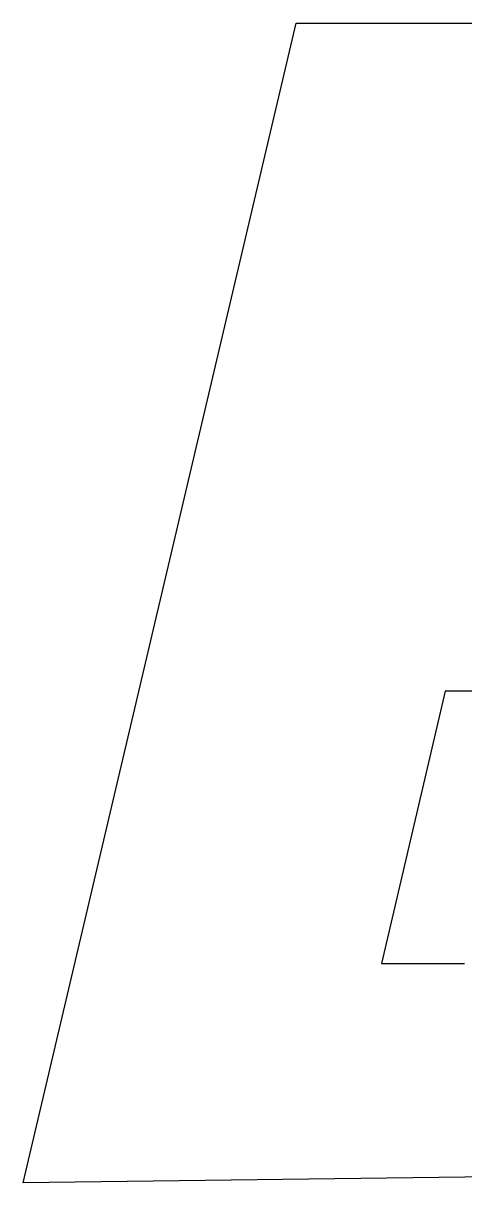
# Model space of a CAD drawing. Extents: x 168 to 388, y 259 to 356.
# Drawn here: x 220.492 to 220.987, y 307.776 to 309.075 of the extents above; entities that cross this region are included whole.
import ezdxf

# ---------------------------------------------------------------- set-up
doc = ezdxf.new("R2010")
doc.units = 0
doc.header["$MEASUREMENT"] = 0
doc.layers.get('0').update_dxf_attribs({"linetype": 'CONTINUOUS'})

msp = doc.modelspace()

# ---------------------------------------------------------------- linework, layer by layer
at = {"color": 7, "linetype": 'Continuous'}
for p, q in [((220.4919, 307.7755), (220.7979, 309.0754)), ((220.7979, 309.0754), (221.3755, 309.0754)), ((220.9647, 308.3268), (220.8933, 308.0214)), ((221.0485, 308.3268), (220.9647, 308.3268)), ((220.8933, 308.0214), (220.9865, 308.0214)), ((221.0846, 307.7829), (220.4919, 307.7755))]:
    msp.add_line(p, q, dxfattribs=at)

doc.saveas('drawing.dxf')
